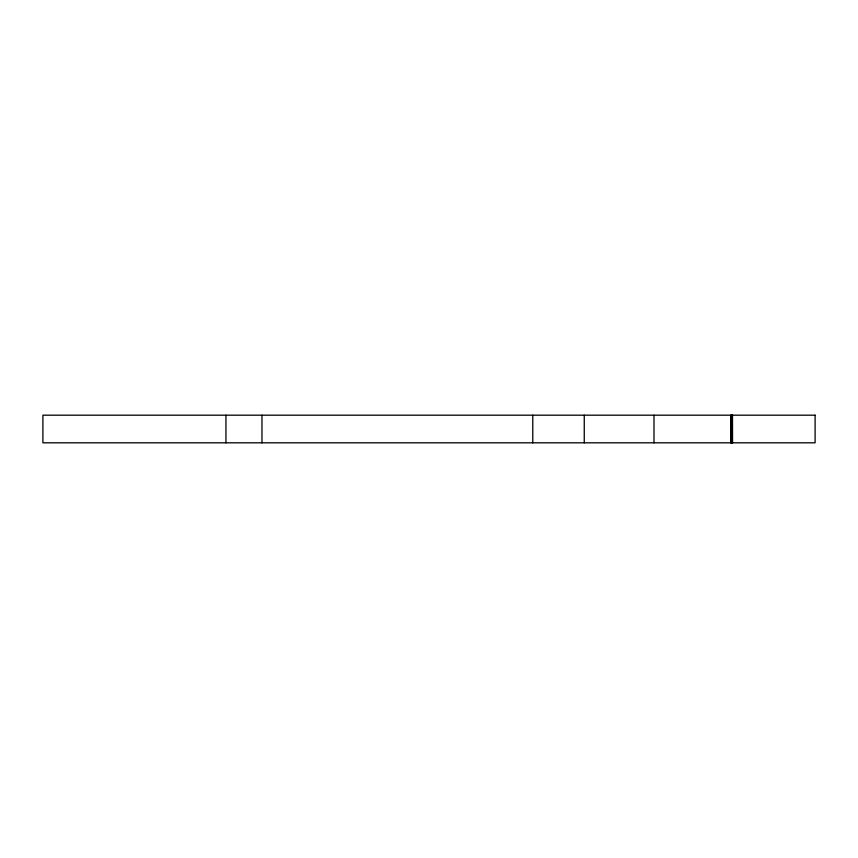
<?xml version="1.0" encoding="UTF-8"?>
<svg xmlns="http://www.w3.org/2000/svg" width="858" height="858" viewBox="0 0 858 858"><rect width="100%" height="100%" fill="white"/><g stroke="black" fill="none" stroke-linecap="round" stroke-linejoin="round"><path stroke-width="1.29" d="M732.485 415.186L732.56 442.814M732.228 415.186L732.228 442.814M731.799 415.186L731.799 442.814M731.241 415.186L731.241 442.814M730.726 415.186L730.726 442.814M653.989 415.186L653.989 442.814M584.255 415.186L584.255 442.814M532.775 415.186L532.775 442.814M261.969 415.186L261.969 442.814M225.944 415.186L225.944 442.814M815.1 415.186L42.9 415.186L42.9 442.814L815.1 442.814L815.1 415.186"/></g></svg>
